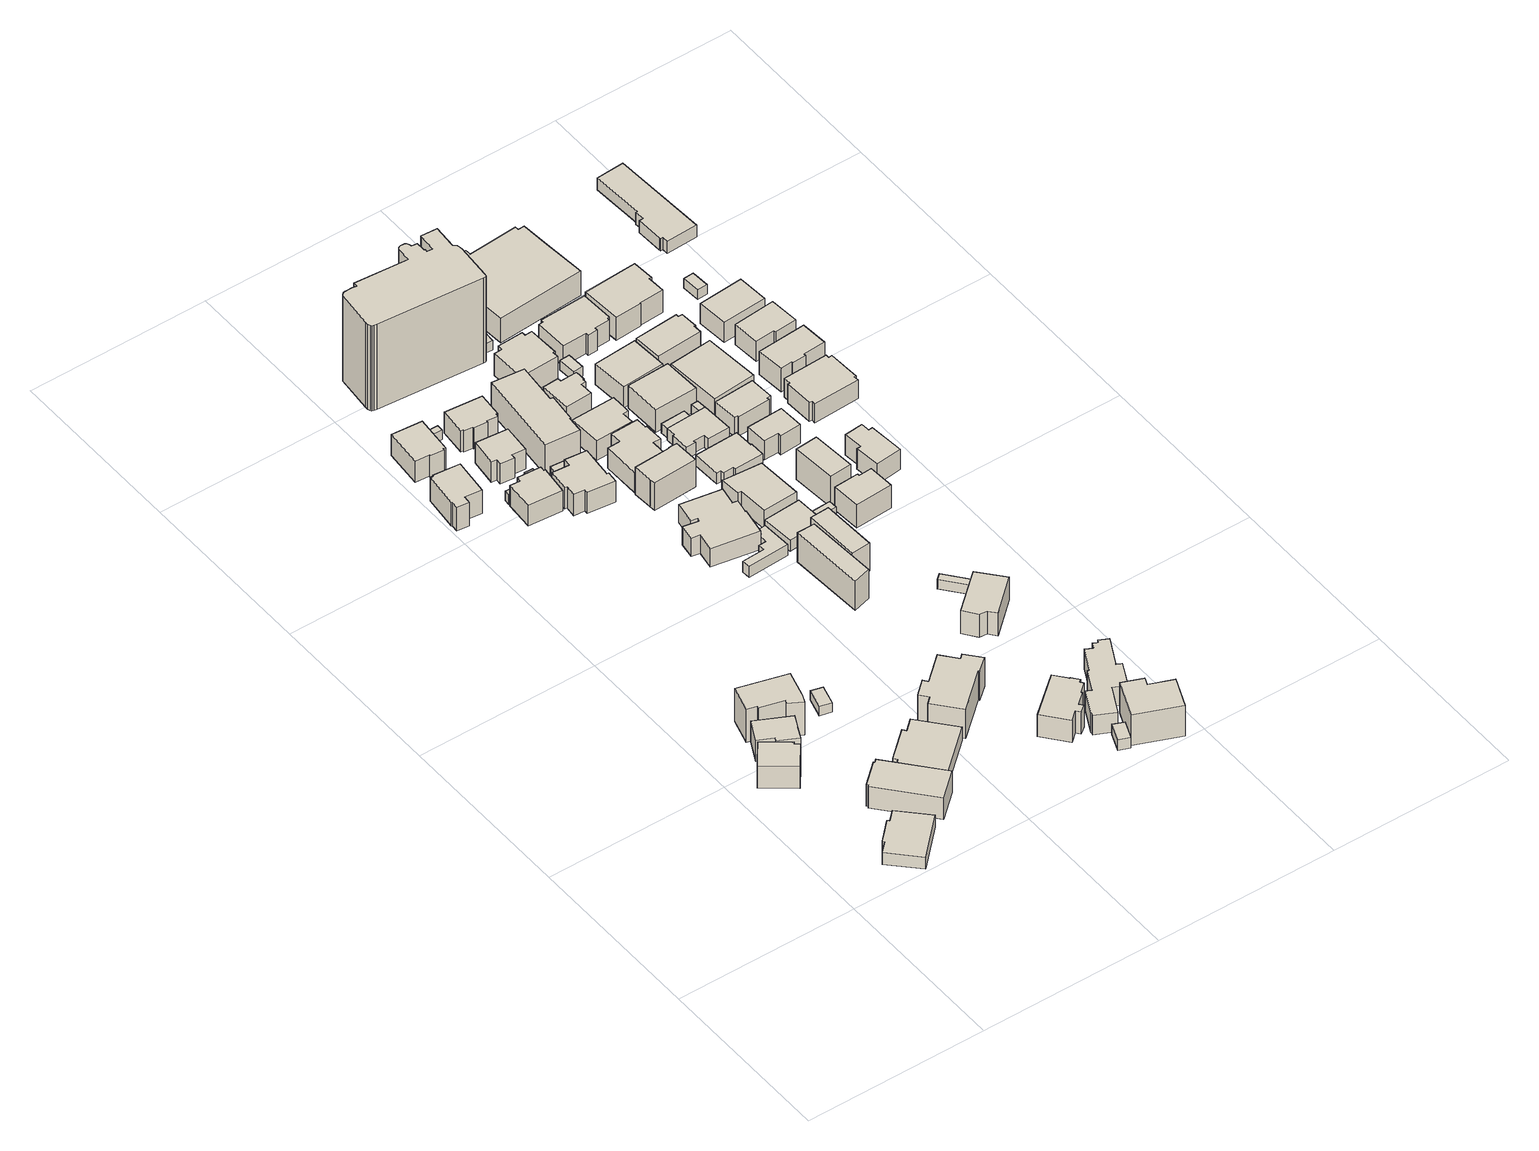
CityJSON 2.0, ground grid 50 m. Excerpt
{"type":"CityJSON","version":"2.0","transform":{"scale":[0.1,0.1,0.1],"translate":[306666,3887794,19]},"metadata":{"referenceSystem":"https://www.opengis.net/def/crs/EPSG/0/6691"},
"CityObjects":{
"building1":{"type":"Building","attributes":{"class":"3001","measuredHeight":2,"BuildingIDAttribute.prefecture":"22","BuildingIDAttribute.city":"22203","BuildingDetailAttribute.surveyYear":2015},"geometry":[{"type":"Solid","lod":"1","boundaries":[[[[0,1,2,3,4,5,6,7,8]],[[7,9,10,8]],[[6,11,9,7]],[[5,12,11,6]],[[4,13,12,5]],[[3,14,13,4]],[[2,15,14,3]],[[1,16,15,2]],[[0,17,16,1]],[[8,10,17,0]],[[9,11,12,13,14,15,16,17,10]]]]}]},
"building2":{"type":"Building","attributes":{"class":"3001","measuredHeight":2,"BuildingIDAttribute.prefecture":"22","BuildingIDAttribute.city":"22203","BuildingDetailAttribute.surveyYear":2015},"geometry":[{"type":"Solid","lod":"1","boundaries":[[[[18,19,20,21,22,23]],[[22,24,25,23]],[[21,26,24,22]],[[20,27,26,21]],[[19,28,27,20]],[[18,29,28,19]],[[23,25,29,18]],[[24,26,27,28,29,25]]]]}]},
"building3":{"type":"Building","attributes":{"class":"3001","measuredHeight":2,"BuildingIDAttribute.prefecture":"22","BuildingIDAttribute.city":"22203","BuildingDetailAttribute.surveyYear":2015},"geometry":[{"type":"Solid","lod":"1","boundaries":[[[[30,31,32,33,34,35,36,37]],[[36,38,39,37]],[[35,40,38,36]],[[34,41,40,35]],[[33,42,41,34]],[[32,43,42,33]],[[31,44,43,32]],[[30,45,44,31]],[[37,39,45,30]],[[38,40,41,42,43,44,45,39]]]]}]},
"building4":{"type":"Building","attributes":{"class":"3002","measuredHeight":2,"BuildingIDAttribute.prefecture":"22","BuildingIDAttribute.city":"22203","BuildingDetailAttribute.surveyYear":2015},"geometry":[{"type":"Solid","lod":"1","boundaries":[[[[46,47,48,49,50,51,52,53]],[[52,54,55,53]],[[51,56,54,52]],[[50,57,56,51]],[[49,58,57,50]],[[48,59,58,49]],[[47,60,59,48]],[[46,61,60,47]],[[53,55,61,46]],[[54,56,57,58,59,60,61,55]]]]}]},
"building5":{"type":"Building","attributes":{"class":"3002","measuredHeight":2,"BuildingIDAttribute.prefecture":"22","BuildingIDAttribute.city":"22203","BuildingDetailAttribute.surveyYear":2015},"geometry":[{"type":"Solid","lod":"1","boundaries":[[[[62,63,64,65,66,67,68,69,70]],[[69,71,72,70]],[[68,73,71,69]],[[67,74,73,68]],[[66,75,74,67]],[[65,76,75,66]],[[64,77,76,65]],[[63,78,77,64]],[[62,79,78,63]],[[70,72,79,62]],[[71,73,74,75,76,77,78,79,72]]]]}]},
"building6":{"type":"Building","attributes":{"class":"3001","measuredHeight":2,"BuildingIDAttribute.prefecture":"22","BuildingIDAttribute.city":"22203","BuildingDetailAttribute.surveyYear":2015},"geometry":[{"type":"Solid","lod":"1","boundaries":[[[[80,81,82,83]],[[82,84,85,83]],[[81,86,84,82]],[[80,87,86,81]],[[83,85,87,80]],[[84,86,87,85]]]]}]},
"building7":{"type":"Building","attributes":{"class":"3001","measuredHeight":2,"BuildingIDAttribute.prefecture":"22","BuildingIDAttribute.city":"22203","BuildingDetailAttribute.surveyYear":2015},"geometry":[{"type":"Solid","lod":"1","boundaries":[[[[88,89,90,91,92,93,94,95]],[[94,96,97,95]],[[93,98,96,94]],[[92,99,98,93]],[[91,100,99,92]],[[90,101,100,91]],[[89,102,101,90]],[[88,103,102,89]],[[95,97,103,88]],[[96,98,99,100,101,102,103,97]]]]}]},
"building8":{"type":"Building","attributes":{"class":"3001","measuredHeight":2,"BuildingIDAttribute.prefecture":"22","BuildingIDAttribute.city":"22203","BuildingDetailAttribute.surveyYear":2015},"geometry":[{"type":"Solid","lod":"1","boundaries":[[[[104,105,106,107,108,109,110,111,112,113]],[[112,114,115,113]],[[111,116,114,112]],[[110,117,116,111]],[[109,118,117,110]],[[108,119,118,109]],[[107,120,119,108]],[[106,121,120,107]],[[105,122,121,106]],[[104,123,122,105]],[[113,115,123,104]],[[114,116,117,118,119,120,121,122,123,115]]]]}]},
"building9":{"type":"Building","attributes":{"class":"3001","measuredHeight":2,"BuildingIDAttribute.prefecture":"22","BuildingIDAttribute.city":"22203","BuildingDetailAttribute.surveyYear":2015},"geometry":[{"type":"Solid","lod":"1","boundaries":[[[[124,125,126,127,128,129,130,131]],[[130,132,133,131]],[[129,134,132,130]],[[128,135,134,129]],[[127,136,135,128]],[[126,137,136,127]],[[125,138,137,126]],[[124,139,138,125]],[[131,133,139,124]],[[132,134,135,136,137,138,139,133]]]]}]},
"building10":{"type":"Building","attributes":{"class":"3001","measuredHeight":2,"BuildingIDAttribute.prefecture":"22","BuildingIDAttribute.city":"22203","BuildingDetailAttribute.surveyYear":2015},"geometry":[{"type":"Solid","lod":"1","boundaries":[[[[140,141,142,143]],[[142,144,145,143]],[[141,146,144,142]],[[140,147,146,141]],[[143,145,147,140]],[[144,146,147,145]]]]}]},
"building11":{"type":"Building","attributes":{"class":"3001","measuredHeight":2,"BuildingIDAttribute.prefecture":"22","BuildingIDAttribute.city":"22203","BuildingDetailAttribute.surveyYear":2015},"geometry":[{"type":"Solid","lod":"1","boundaries":[[[[148,149,150,151,152,153,154,155,156]],[[155,157,158,156]],[[154,159,157,155]],[[153,160,159,154]],[[152,161,160,153]],[[151,162,161,152]],[[150,163,162,151]],[[149,164,163,150]],[[148,165,164,149]],[[156,158,165,148]],[[157,159,160,161,162,163,164,165,158]]]]}]},
"building12":{"type":"Building","attributes":{"class":"3001","measuredHeight":2,"BuildingIDAttribute.prefecture":"22","BuildingIDAttribute.city":"22203","BuildingDetailAttribute.surveyYear":2015},"geometry":[{"type":"Solid","lod":"1","boundaries":[[[[166,167,168,169]],[[168,170,171,169]],[[167,172,170,168]],[[166,173,172,167]],[[169,171,173,166]],[[170,172,173,171]]]]}]},
"building13":{"type":"Building","attributes":{"class":"3001","measuredHeight":2,"BuildingIDAttribute.prefecture":"22","BuildingIDAttribute.city":"22203","BuildingDetailAttribute.surveyYear":2015},"geometry":[{"type":"Solid","lod":"1","boundaries":[[[[174,175,176,177,178,179,180,181,182,183,184,185]],[[184,186,187,185]],[[183,188,186,184]],[[182,189,188,183]],[[181,190,189,182]],[[180,191,190,181]],[[179,192,191,180]],[[178,193,192,179]],[[177,194,193,178]],[[176,195,194,177]],[[175,196,195,176]],[[174,197,196,175]],[[185,187,197,174]],[[186,188,189,190,191,192,193,194,195,196,197,187]]]]}]},
"building14":{"type":"Building","attributes":{"class":"3001","measuredHeight":2,"BuildingIDAttribute.prefecture":"22","BuildingIDAttribute.city":"22203","BuildingDetailAttribute.surveyYear":2015},"geometry":[{"type":"Solid","lod":"1","boundaries":[[[[198,199,200,201]],[[200,202,203,201]],[[199,204,202,200]],[[198,205,204,199]],[[201,203,205,198]],[[202,204,205,203]]]]}]},
"building15":{"type":"Building","attributes":{"class":"3001","measuredHeight":2,"BuildingIDAttribute.prefecture":"22","BuildingIDAttribute.city":"22203","BuildingDetailAttribute.surveyYear":2015},"geometry":[{"type":"Solid","lod":"1","boundaries":[[[[206,207,208,209,210,211,212,213]],[[212,214,215,213]],[[211,216,214,212]],[[210,217,216,211]],[[209,218,217,210]],[[208,219,218,209]],[[207,220,219,208]],[[206,221,220,207]],[[213,215,221,206]],[[214,216,217,218,219,220,221,215]]]]}]},
"building16":{"type":"Building","attributes":{"class":"3001","measuredHeight":2,"BuildingIDAttribute.prefecture":"22","BuildingIDAttribute.city":"22203","BuildingDetailAttribute.surveyYear":2015},"geometry":[{"type":"Solid","lod":"1","boundaries":[[[[222,223,224,225,226,227,228,229,230,231,232,233,234]],[[233,235,236,234]],[[232,237,235,233]],[[231,238,237,232]],[[230,239,238,231]],[[229,240,239,230]],[[228,241,240,229]],[[227,242,241,228]],[[226,243,242,227]],[[225,244,243,226]],[[224,245,244,225]],[[223,246,245,224]],[[222,247,246,223]],[[234,236,247,222]],[[235,237,238,239,240,241,242,243,244,245,246,247,236]]]]}]},
"building17":{"type":"Building","attributes":{"class":"3001","measuredHeight":2,"BuildingIDAttribute.prefecture":"22","BuildingIDAttribute.city":"22203","BuildingDetailAttribute.surveyYear":2015},"geometry":[{"type":"Solid","lod":"1","boundaries":[[[[248,249,250,251,252,253,254,255,256,257,258,259]],[[258,260,261,259]],[[257,262,260,258]],[[256,263,262,257]],[[255,264,263,256]],[[254,265,264,255]],[[253,266,265,254]],[[252,267,266,253]],[[251,268,267,252]],[[250,269,268,251]],[[249,270,269,250]],[[248,271,270,249]],[[259,261,271,248]],[[260,262,263,264,265,266,267,268,269,270,271,261]]]]}]},
"building18":{"type":"Building","attributes":{"class":"3001","measuredHeight":2,"BuildingIDAttribute.prefecture":"22","BuildingIDAttribute.city":"22203","BuildingDetailAttribute.surveyYear":2015},"geometry":[{"type":"Solid","lod":"1","boundaries":[[[[272,273,274,275]],[[274,276,277,275]],[[273,278,276,274]],[[272,279,278,273]],[[275,277,279,272]],[[276,278,279,277]]]]}]},
"building19":{"type":"Building","attributes":{"class":"3001","measuredHeight":2,"BuildingIDAttribute.prefecture":"22","BuildingIDAttribute.city":"22203","BuildingDetailAttribute.surveyYear":2015},"geometry":[{"type":"Solid","lod":"1","boundaries":[[[[280,281,282,283,284,285,286,287,288,289,290,291,292,293]],[[292,294,295,293]],[[291,296,294,292]],[[290,297,296,291]],[[289,298,297,290]],[[288,299,298,289]],[[287,300,299,288]],[[286,301,300,287]],[[285,302,301,286]],[[284,303,302,285]],[[283,304,303,284]],[[282,305,304,283]],[[281,306,305,282]],[[280,307,306,281]],[[293,295,307,280]],[[294,296,297,298,299,300,301,302,303,304,305,306,307,295]]]]}]},
"building20":{"type":"Building","attributes":{"class":"3001","measuredHeight":2,"BuildingIDAttribute.prefecture":"22","BuildingIDAttribute.city":"22203","BuildingDetailAttribute.surveyYear":2015},"geometry":[{"type":"Solid","lod":"1","boundaries":[[[[308,309,310,311,312,313,314,315,316,317,318,319,320,321,322,323]],[[322,324,325,323]],[[321,326,324,322]],[[320,327,326,321]],[[319,328,327,320]],[[318,329,328,319]],[[317,330,329,318]],[[316,331,330,317]],[[315,332,331,316]],[[314,333,332,315]],[[313,334,333,314]],[[312,335,334,313]],[[311,336,335,312]],[[310,337,336,311]],[[309,338,337,310]],[[308,339,338,309]],[[323,325,339,308]],[[324,326,327,328,329,330,331,332,333,334,335,336,337,338,339,325]]]]}]},
"building21":{"type":"Building","attributes":{"class":"3001","measuredHeight":2,"BuildingIDAttribute.prefecture":"22","BuildingIDAttribute.city":"22203","BuildingDetailAttribute.surveyYear":2015},"geometry":[{"type":"Solid","lod":"1","boundaries":[[[[340,341,342,343,344,345,346,347,348,349]],[[348,350,351,349]],[[347,352,350,348]],[[346,353,352,347]],[[345,354,353,346]],[[344,355,354,345]],[[343,356,355,344]],[[342,357,356,343]],[[341,358,357,342]],[[340,359,358,341]],[[349,351,359,340]],[[350,352,353,354,355,356,357,358,359,351]]]]}]},
"building22":{"type":"Building","attributes":{"class":"3001","measuredHeight":2,"BuildingIDAttribute.prefecture":"22","BuildingIDAttribute.city":"22203","BuildingDetailAttribute.surveyYear":2015},"geometry":[{"type":"Solid","lod":"1","boundaries":[[[[360,361,362,363,364,365,366,367]],[[366,368,369,367]],[[365,370,368,366]],[[364,371,370,365]],[[363,372,371,364]],[[362,373,372,363]],[[361,374,373,362]],[[360,375,374,361]],[[367,369,375,360]],[[368,370,371,372,373,374,375,369]]]]}]},
"building23":{"type":"Building","attributes":{"class":"3001","measuredHeight":2,"BuildingIDAttribute.prefecture":"22","BuildingIDAttribute.city":"22203","BuildingDetailAttribute.surveyYear":2015},"geometry":[{"type":"Solid","lod":"1","boundaries":[[[[376,377,378,379]],[[378,380,381,379]],[[377,382,380,378]],[[376,383,382,377]],[[379,381,383,376]],[[380,382,383,381]]]]}]},
"building24":{"type":"Building","attributes":{"class":"3002","measuredHeight":2,"BuildingIDAttribute.prefecture":"22","BuildingIDAttribute.city":"22203","BuildingDetailAttribute.surveyYear":2015},"geometry":[{"type":"Solid","lod":"1","boundaries":[[[[384,385,386,387,388,389,390,391,392,393,394,395,396,397,398,399,400,401,402,403,404,405,406,407,408,409,410,411,412,413,414,415,416,417,418,419,420,421,422,423,424,425,426]],[[425,427,428,426]],[[424,429,427,425]],[[423,430,429,424]],[[422,431,430,423]],[[421,432,431,422]],[[420,433,432,421]],[[419,434,433,420]],[[418,435,434,419]],[[417,436,435,418]],[[416,437,436,417]],[[415,438,437,416]],[[414,439,438,415]],[[413,440,439,414]],[[412,441,440,413]],[[411,442,441,412]],[[410,443,442,411]],[[409,444,443,410]],[[408,445,444,409]],[[407,446,445,408]],[[406,447,446,407]],[[405,448,447,406]],[[404,449,448,405]],[[403,450,449,404]],[[402,451,450,403]],[[401,452,451,402]],[[400,453,452,401]],[[399,454,453,400]],[[398,455,454,399]],[[397,456,455,398]],[[396,457,456,397]],[[395,458,457,396]],[[394,459,458,395]],[[393,460,459,394]],[[392,461,460,393]],[[391,462,461,392]],[[390,463,462,391]],[[389,464,463,390]],[[388,465,464,389]],[[387,466,465,388]],[[386,467,466,387]],[[385,468,467,386]],[[384,469,468,385]],[[426,428,469,384]],[[427,429,430,431,432,433,434,435,436,437,438,439,440,441,442,443,444,445,446,447,448,449,450,451,452,453,454,455,456,457,458,459,460,461,462,463,464,465,466,467,468,469,428]]]]}]},
"building25":{"type":"Building","attributes":{"class":"3002","measuredHeight":2,"BuildingIDAttribute.prefecture":"22","BuildingIDAttribute.city":"22203","BuildingDetailAttribute.surveyYear":2015},"geometry":[{"type":"Solid","lod":"1","boundaries":[[[[470,471,472,473,474]],[[473,475,476,474]],[[472,477,475,473]],[[471,478,477,472]],[[470,479,478,471]],[[474,476,479,470]],[[475,477,478,479,476]]]]}]},
"building26":{"type":"Building","attributes":{"class":"3002","measuredHeight":2,"BuildingIDAttribute.prefecture":"22","BuildingIDAttribute.city":"22203","BuildingDetailAttribute.surveyYear":2015},"geometry":[{"type":"Solid","lod":"1","boundaries":[[[[480,481,482,483,484,485,486,487,488]],[[487,489,490,488]],[[486,491,489,487]],[[485,492,491,486]],[[484,493,492,485]],[[483,494,493,484]],[[482,495,494,483]],[[481,496,495,482]],[[480,497,496,481]],[[488,490,497,480]],[[489,491,492,493,494,495,496,497,490]]]]}]},
"building27":{"type":"Building","attributes":{"class":"3001","measuredHeight":2,"BuildingIDAttribute.prefecture":"22","BuildingIDAttribute.city":"22203","BuildingDetailAttribute.surveyYear":2015},"geometry":[{"type":"Solid","lod":"1","boundaries":[[[[498,499,500,501,502,503,504,505,506,507]],[[506,508,509,507]],[[505,510,508,506]],[[504,511,510,505]],[[503,512,511,504]],[[502,513,512,503]],[[501,514,513,502]],[[500,515,514,501]],[[499,516,515,500]],[[498,517,516,499]],[[507,509,517,498]],[[508,510,511,512,513,514,515,516,517,509]]]]}]},
"building28":{"type":"Building","attributes":{"class":"3001","measuredHeight":2,"BuildingIDAttribute.prefecture":"22","BuildingIDAttribute.city":"22203","BuildingDetailAttribute.surveyYear":2015},"geometry":[{"type":"Solid","lod":"1","boundaries":[[[[518,519,520,521,522,523]],[[522,524,525,523]],[[521,526,524,522]],[[520,527,526,521]],[[519,528,527,520]],[[518,529,528,519]],[[523,525,529,518]],[[524,526,527,528,529,525]]]]}]},
"building29":{"type":"Building","attributes":{"class":"3002","measuredHeight":2,"BuildingIDAttribute.prefecture":"22","BuildingIDAttribute.city":"22203","BuildingDetailAttribute.surveyYear":2015},"geometry":[{"type":"Solid","lod":"1","boundaries":[[[[530,531,532,533,534,535]],[[534,536,537,535]],[[533,538,536,534]],[[532,539,538,533]],[[531,540,539,532]],[[530,541,540,531]],[[535,537,541,530]],[[536,538,539,540,541,537]]]]}]},
"building30":{"type":"Building","attributes":{"class":"3002","measuredHeight":2,"BuildingIDAttribute.prefecture":"22","BuildingIDAttribute.city":"22203","BuildingDetailAttribute.surveyYear":2015},"geometry":[{"type":"Solid","lod":"1","boundaries":[[[[542,543,544,545]],[[544,546,547,545]],[[543,548,546,544]],[[542,549,548,543]],[[545,547,549,542]],[[546,548,549,547]]]]}]},
"building31":{"type":"Building","attributes":{"class":"3001","measuredHeight":2,"BuildingIDAttribute.prefecture":"22","BuildingIDAttribute.city":"22203","BuildingDetailAttribute.surveyYear":2015},"geometry":[{"type":"Solid","lod":"1","boundaries":[[[[550,551,552,553,554,555,556,557,558,559,560]],[[559,561,562,560]],[[558,563,561,559]],[[557,564,563,558]],[[556,565,564,557]],[[555,566,565,556]],[[554,567,566,555]],[[553,568,567,554]],[[552,569,568,553]],[[551,570,569,552]],[[550,571,570,551]],[[560,562,571,550]],[[561,563,564,565,566,567,568,569,570,571,562]]]]}]},
"building32":{"type":"Building","attributes":{"class":"3001","measuredHeight":2,"BuildingIDAttribute.prefecture":"22","BuildingIDAttribute.city":"22203","BuildingDetailAttribute.surveyYear":2015},"geometry":[{"type":"Solid","lod":"1","boundaries":[[[[572,573,574,575,576,577,578,579,580,581,582,583,584,585,586,587,588,589]],[[588,590,591,589]],[[587,592,590,588]],[[586,593,592,587]],[[585,594,593,586]],[[584,595,594,585]],[[583,596,595,584]],[[582,597,596,583]],[[581,598,597,582]],[[580,599,598,581]],[[579,600,599,580]],[[578,601,600,579]],[[577,602,601,578]],[[576,603,602,577]],[[575,604,603,576]],[[574,605,604,575]],[[573,606,605,574]],[[572,607,606,573]],[[589,591,607,572]],[[590,592,593,594,595,596,597,598,599,600,601,602,603,604,605,606,607,591]]]]}]},
"building33":{"type":"Building","attributes":{"class":"3001","measuredHeight":2,"BuildingIDAttribute.prefecture":"22","BuildingIDAttribute.city":"22203","BuildingDetailAttribute.surveyYear":2015},"geometry":[{"type":"Solid","lod":"1","boundaries":[[[[608,609,610,611]],[[610,612,613,611]],[[609,614,612,610]],[[608,615,614,609]],[[611,613,615,608]],[[612,614,615,613]]]]}]},
"building34":{"type":"Building","attributes":{"class":"3001","measuredHeight":2,"BuildingIDAttribute.prefecture":"22","BuildingIDAttribute.city":"22203","BuildingDetailAttribute.surveyYear":2015},"geometry":[{"type":"Solid","lod":"1","boundaries":[[[[616,617,618,619,620,621,622]],[[621,623,624,622]],[[620,625,623,621]],[[619,626,625,620]],[[618,627,626,619]],[[617,628,627,618]],[[616,629,628,617]],[[622,624,629,616]],[[623,625,626,627,628,629,624]]]]}]},
"building35":{"type":"Building","attributes":{"class":"3001","measuredHeight":2,"BuildingIDAttribute.prefecture":"22","BuildingIDAttribute.city":"22203","BuildingDetailAttribute.surveyYear":2015},"geometry":[{"type":"Solid","lod":"1","boundaries":[[[[630,631,632,633,634,635]],[[634,636,637,635]],[[633,638,636,634]],[[632,639,638,633]],[[631,640,639,632]],[[630,641,640,631]],[[635,637,641,630]],[[636,638,639,640,641,637]]]]}]},
"building36":{"type":"Building","attributes":{"class":"3001","measuredHeight":2,"BuildingIDAttribute.prefecture":"22","BuildingIDAttribute.city":"22203","BuildingDetailAttribute.surveyYear":2015},"geometry":[{"type":"Solid","lod":"1","boundaries":[[[[642,643,644,645,646,647,648,649,650,651,652,653,654]],[[653,655,656,654]],[[652,657,655,653]],[[651,658,657,652]],[[650,659,658,651]],[[649,660,659,650]],[[648,661,660,649]],[[647,662,661,648]],[[646,663,662,647]],[[645,664,663,646]],[[644,665,664,645]],[[643,666,665,644]],[[642,667,666,643]],[[654,656,667,642]],[[655,657,658,659,660,661,662,663,664,665,666,667,656]]]]}]},
"building37":{"type":"Building","attributes":{"class":"3003","measuredHeight":2,"BuildingIDAttribute.prefecture":"22","BuildingIDAttribute.city":"22203","BuildingDetailAttribute.surveyYear":2015},"geometry":[{"type":"Solid","lod":"1","boundaries":[[[[668,669,670,671]],[[670,672,673,671]],[[669,674,672,670]],[[668,675,674,669]],[[671,673,675,668]],[[672,674,675,673]]]]}]},
"building38":{"type":"Building","attributes":{"class":"3001","measuredHeight":2,"BuildingIDAttribute.prefecture":"22","BuildingIDAttribute.city":"22203","BuildingDetailAttribute.surveyYear":2015},"geometry":[{"type":"Solid","lod":"1","boundaries":[[[[676,677,678,679]],[[678,680,681,679]],[[677,682,680,678]],[[676,683,682,677]],[[679,681,683,676]],[[680,682,683,681]]]]}]},
"building39":{"type":"Building","attributes":{"class":"3003","measuredHeight":2,"BuildingIDAttribute.prefecture":"22","BuildingIDAttribute.city":"22203","BuildingDetailAttribute.surveyYear":2015},"geometry":[{"type":"Solid","lod":"1","boundaries":[[[[684,685,686,687]],[[686,688,689,687]],[[685,690,688,686]],[[684,691,690,685]],[[687,689,691,684]],[[688,690,691,689]]]]}]},
"building40":{"type":"Building","attributes":{"class":"3001","measuredHeight":2,"BuildingIDAttribute.prefecture":"22","BuildingIDAttribute.city":"22203","BuildingDetailAttribute.surveyYear":2015},"geometry":[{"type":"Solid","lod":"1","boundaries":[[[[692,693,694,695,696,697,698,699,700,701]],[[700,702,703,701]],[[699,704,702,700]],[[698,705,704,699]],[[697,706,705,698]],[[696,707,706,697]],[[695,708,707,696]],[[694,709,708,695]],[[693,710,709,694]],[[692,711,710,693]],[[701,703,711,692]],[[702,704,705,706,707,708,709,710,711,703]]]]}]},
"building41":{"type":"Building","attributes":{"class":"3003","measuredHeight":2,"BuildingIDAttribute.prefecture":"22","BuildingIDAttribute.city":"22203","BuildingDetailAttribute.surveyYear":2015},"geometry":[{"type":"Solid","lod":"1","boundaries":[[[[712,713,714,715]],[[714,716,717,715]],[[713,718,716,714]],[[712,719,718,713]],[[715,717,719,712]],[[716,718,719,717]]]]}]},
"building42":{"type":"Building","attributes":{"class":"3001","measuredHeight":2,"BuildingIDAttribute.prefecture":"22","BuildingIDAttribute.city":"22203","BuildingDetailAttribute.surveyYear":2015},"geometry":[{"type":"Solid","lod":"1","boundaries":[[[[720,721,722,723,724,725,726,727,728,729]],[[728,730,731,729]],[[727,732,730,728]],[[726,733,732,727]],[[725,734,733,726]],[[724,735,734,725]],[[723,736,735,724]],[[722,737,736,723]],[[721,738,737,722]],[[720,739,738,721]],[[729,731,739,720]],[[730,732,733,734,735,736,737,738,739,731]]]]}]},
"building43":{"type":"Building","attributes":{"class":"3003","measuredHeight":2,"BuildingIDAttribute.prefecture":"22","BuildingIDAttribute.city":"22203","BuildingDetailAttribute.surveyYear":2015},"geometry":[{"type":"Solid","lod":"1","boundaries":[[[[740,741,742,743]],[[742,744,745,743]],[[741,746,744,742]],[[740,747,746,741]],[[743,745,747,740]],[[744,746,747,745]]]]}]},
"building44":{"type":"Building","attributes":{"class":"3003","measuredHeight":2,"BuildingIDAttribute.prefecture":"22","BuildingIDAttribute.city":"22203","BuildingDetailAttribute.surveyYear":2015},"geometry":[{"type":"Solid","lod":"1","boundaries":[[[[748,749,750,751]],[[750,752,753,751]],[[749,754,752,750]],[[748,755,754,749]],[[751,753,755,748]],[[752,754,755,753]]]]}]},
"building45":{"type":"Building","attributes":{"class":"3001","measuredHeight":2,"BuildingIDAttribute.prefecture":"22","BuildingIDAttribute.city":"22203","BuildingDetailAttribute.surveyYear":2015},"geometry":[{"type":"Solid","lod":"1","boundaries":[[[[756,757,758,759]],[[758,760,761,759]],[[757,762,760,758]],[[756,763,762,757]],[[759,761,763,756]],[[760,762,763,761]]]]}]},
"building46":{"type":"Building","attributes":{"class":"3001","measuredHeight":2,"BuildingIDAttribute.prefecture":"22","BuildingIDAttribute.city":"22203","BuildingDetailAttribute.surveyYear":2015},"geometry":[{"type":"Solid","lod":"1","boundaries":[[[[764,765,766,767,768,769]],[[768,770,771,769]],[[767,772,770,768]],[[766,773,772,767]],[[765,774,773,766]],[[764,775,774,765]],[[769,771,775,764]],[[770,772,773,774,775,771]]]]}]},
"building47":{"type":"Building","attributes":{"class":"3002","measuredHeight":2,"BuildingIDAttribute.prefecture":"22","BuildingIDAttribute.city":"22203","BuildingDetailAttribute.surveyYear":2015},"geometry":[{"type":"Solid","lod":"1","boundaries":[[[[776,777,778,779]],[[778,780,781,779]],[[777,782,780,778]],[[776,783,782,777]],[[779,781,783,776]],[[780,782,783,781]]]]}]},
"building48":{"type":"Building","attributes":{"class":"3001","measuredHeight":2,"BuildingIDAttribute.prefecture":"22","BuildingIDAttribute.city":"22203","BuildingDetailAttribute.surveyYear":2015},"geometry":[{"type":"Solid","lod":"1","boundaries":[[[[784,785,786,787]],[[786,788,789,787]],[[785,790,788,786]],[[784,791,790,785]],[[787,789,791,784]],[[788,790,791,789]]]]}]},
"building49":{"type":"Building","attributes":{"class":"3001","measuredHeight":2,"BuildingIDAttribute.prefecture":"22","BuildingIDAttribute.city":"22203","BuildingDetailAttribute.surveyYear":2015},"geometry":[{"type":"Solid","lod":"1","boundaries":[[[[792,793,794,795]],[[794,796,797,795]],[[793,798,796,794]],[[792,799,798,793]],[[795,797,799,792]],[[796,798,799,797]]]]}]},
"building50":{"type":"Building","attributes":{"class":"3001","measuredHeight":2,"BuildingIDAttribute.prefecture":"22","BuildingIDAttribute.city":"22203","BuildingDetailAttribute.surveyYear":2015},"geometry":[{"type":"Solid","lod":"1","boundaries":[[[[800,801,802,803,804,805,806,807,808,809,810,811]],[[810,812,813,811]],[[809,814,812,810]],[[808,815,814,809]],[[807,816,815,808]],[[806,817,816,807]],[[805,818,817,806]],[[804,819,818,805]],[[803,820,819,804]],[[802,821,820,803]],[[801,822,821,802]],[[800,823,822,801]],[[811,813,823,800]],[[812,814,815,816,817,818,819,820,821,822,823,813]]]]}]},
"building51":{"type":"Building","attributes":{"class":"3001","measuredHeight":2,"BuildingIDAttribute.prefecture":"22","BuildingIDAttribute.city":"22203","BuildingDetailAttribute.surveyYear":2015},"geometry":[{"type":"Solid","lod":"1","boundaries":[[[[824,825,826,827,828,829]],[[828,830,831,829]],[[827,832,830,828]],[[826,833,832,827]],[[825,834,833,826]],[[824,835,834,825]],[[829,831,835,824]],[[830,832,833,834,835,831]]]]}]},
"building52":{"type":"Building","attributes":{"class":"3001","measuredHeight":2,"BuildingIDAttribute.prefecture":"22","BuildingIDAttribute.city":"22203","BuildingDetailAttribute.surveyYear":2015},"geometry":[{"type":"Solid","lod":"1","boundaries":[[[[836,837,838,839,840,841,842,843]],[[842,844,845,843]],[[841,846,844,842]],[[840,847,846,841]],[[839,848,847,840]],[[838,849,848,839]],[[837,850,849,838]],[[836,851,850,837]],[[843,845,851,836]],[[844,846,847,848,849,850,851,845]]]]}]},
"building53":{"type":"Building","attributes":{"class":"3001","measuredHeight":2,"BuildingIDAttribute.prefecture":"22","BuildingIDAttribute.city":"22203","BuildingDetailAttribute.surveyYear":2015},"geometry":[{"type":"Solid","lod":"1","boundaries":[[[[852,853,854,855,856,857,858,859,860,861,862,863,864,865,866]],[[865,867,868,866]],[[864,869,867,865]],[[863,870,869,864]],[[862,871,870,863]],[[861,872,871,862]],[[860,873,872,861]],[[859,874,873,860]],[[858,875,874,859]],[[857,876,875,858]],[[856,877,876,857]],[[855,878,877,856]],[[854,879,878,855]],[[853,880,879,854]],[[852,881,880,853]],[[866,868,881,852]],[[867,869,870,871,872,873,874,875,876,877,878,879,880,881,868]]]]}]},
"building54":{"type":"Building","attributes":{"class":"3001","measuredHeight":2,"BuildingIDAttribute.prefecture":"22","BuildingIDAttribute.city":"22203","BuildingDetailAttribute.surveyYear":2015},"geometry":[{"type":"Solid","lod":"1","boundaries":[[[[882,883,884,885]],[[884,886,887,885]],[[883,888,886,884]],[[882,889,888,883]],[[885,887,889,882]],[[886,888,889,887]]]]}]},
"building55":{"type":"Building","attributes":{"class":"3001","measuredHeight":2,"BuildingIDAttribute.prefecture":"22","BuildingIDAttribute.city":"22203","BuildingDetailAttribute.surveyYear":2015},"geometry":[{"type":"Solid","lod":"1","boundaries":[[[[890,891,892,893,894,895,896,897]],[[896,898,899,897]],[[895,900,898,896]],[[894,901,900,895]],[[893,902,901,894]],[[892,903,902,893]],[[891,904,903,892]],[[890,905,904,891]],[[897,899,905,890]],[[898,900,901,902,903,904,905,899]]]]}]},
"building56":{"type":"Building","attributes":{"class":"3001","measuredHeight":2,"BuildingIDAttribute.prefecture":"22","BuildingIDAttribute.city":"22203","BuildingDetailAttribute.surveyYear":2015},"geometry":[{"type":"Solid","lod":"1","boundaries":[[[[906,907,908,909,910,911,912,913]],[[912,914,915,913]],[[911,916,914,912]],[[910,917,916,911]],[[909,918,917,910]],[[908,919,918,909]],[[907,920,919,908]],[[906,921,920,907]],[[913,915,921,906]],[[914,916,917,918,919,920,921,915]]]]}]},
"building57":{"type":"Building","attributes":{"class":"3001","measuredHeight":2,"BuildingIDAttribute.prefecture":"22","BuildingIDAttribute.city":"22203","BuildingDetailAttribute.surveyYear":2015},"geometry":[{"type":"Solid","lod":"1","boundaries":[[[[922,923,924,925,926,927,928,929]],[[928,930,931,929]],[[927,932,930,928]],[[926,933,932,927]],[[925,934,933,926]],[[924,935,934,925]],[[923,936,935,924]],[[922,937,936,923]],[[929,931,937,922]],[[930,932,933,934,935,936,937,931]]]]}]},
"building58":{"type":"Building","attributes":{"class":"3001","measuredHeight":2,"BuildingIDAttribute.prefecture":"22","BuildingIDAttribute.city":"22203","BuildingDetailAttribute.surveyYear":2015},"geometry":[{"type":"Solid","lod":"1","boundaries":[[[[938,939,940,941,942,943,944,945,946,947,948,949]],[[948,950,951,949]],[[947,952,950,948]],[[946,953,952,947]],[[945,954,953,946]],[[944,955,954,945]],[[943,956,955,944]],[[942,957,956,943]],[[941,958,957,942]],[[940,959,958,941]],[[939,960,959,940]],[[938,961,960,939]],[[949,951,961,938]],[[950,952,953,954,955,956,957,958,959,960,961,951]]]]}]},
"building59":{"type":"Building","attributes":{"class":"3001","measuredHeight":2,"BuildingIDAttribute.prefecture":"22","BuildingIDAttribute.city":"22203","BuildingDetailAttribute.surveyYear":2015},"geometry":[{"type":"Solid","lod":"1","boundaries":[[[[962,963,964,965,966,967,968,969]],[[968,970,971,969]],[[967,972,970,968]],[[966,973,972,967]],[[965,974,973,966]],[[964,975,974,965]],[[963,976,975,964]],[[962,977,976,963]],[[969,971,977,962]],[[970,972,973,974,975,976,977,971]]]]}]},
"building60":{"type":"Building","attributes":{"class":"3001","measuredHeight":2,"BuildingIDAttribute.prefecture":"22","BuildingIDAttribute.city":"22203","BuildingDetailAttribute.surveyYear":2015},"geometry":[{"type":"Solid","lod":"1","boundaries":[[[[978,979,980,981,982,983]],[[982,984,985,983]],[[981,986,984,982]],[[980,987,986,981]],[[979,988,987,980]],[[978,989,988,979]],[[983,985,989,978]],[[984,986,987,988,989,985]]]]}]},
"building61":{"type":"Building","attributes":{"class":"3001","measuredHeight":2,"BuildingIDAttribute.prefecture":"22","BuildingIDAttribute.city":"22203","BuildingDetailAttribute.surveyYear":2015},"geometry":[{"type":"Solid","lod":"1","boundaries":[[[[990,991,992,993]],[[992,994,995,993]],[[991,996,994,992]],[[990,997,996,991]],[[993,995,997,990]],[[994,996,997,995]]]]}]},
"building62":{"type":"Building","attributes":{"class":"3003","measuredHeight":2,"BuildingIDAttribute.prefecture":"22","BuildingIDAttribute.city":"22203","BuildingDetailAttribute.surveyYear":2015},"geometry":[{"type":"Solid","lod":"1","boundaries":[[[[998,999,1000,1001]],[[1000,1002,1003,1001]],[[999,1004,1002,1000]],[[998,1005,1004,999]],[[1001,1003,1005,998]],[[1002,1004,1005,1003]]]]}]},
"building63":{"type":"Building","attributes":{"class":"3001","measuredHeight":2,"BuildingIDAttribute.prefecture":"22","BuildingIDAttribute.city":"22203","BuildingDetailAttribute.surveyYear":2015},"geometry":[{"type":"Solid","lod":"1","boundaries":[[[[1006,1007,1008,1009,1010,1011,1012,1013,1014,1015,1016]],[[1015,1017,1018,1016]],[[1014,1019,1017,1015]],[[1013,1020,1019,1014]],[[1012,1021,1020,1013]],[[1011,1022,1021,1012]],[[1010,1023,1022,1011]],[[1009,1024,1023,1010]],[[1008,1025,1024,1009]],[[1007,1026,1025,1008]],[[1006,1027,1026,1007]],[[1016,1018,1027,1006]],[[1017,1019,1020,1021,1022,1023,1024,1025,1026,1027,1018]]]]}]}
},
"vertices":[
[210,6,11],[139,78,11],[165,103,11],[161,108,11],[184,130,11],[211,157,11],[216,152,11],[241,176,11],[311,105,11],[241,176,49],[311,105,49],[216,152,49],[211,157,49],[184,130,49],[161,108,49],[165,103,49],[139,78,49],[210,6,49],
[56,448,15],[105,512,15],[172,461,15],[168,456,15],[180,447,15],[135,388,15],[180,447,85],[135,388,85],[168,456,85],[172,461,85],[105,512,85],[56,448,85],
[225,532,16],[208,496,16],[207,496,16],[192,464,16],[140,490,16],[145,499,16],[105,519,16],[134,578,16],[105,519,84],[134,578,84],[145,499,84],[140,490,84],[192,464,84],[207,496,84],[208,496,84],[225,532,84],
[222,244,14],[226,248,14],[223,252,14],[280,302,14],[282,299,14],[290,306,14],[408,171,14],[339,110,14],[408,171,83],[339,110,83],[290,306,83],[282,299,83],[280,302,83],[223,252,83],[226,248,83],[222,244,83],
[279,622,13],[259,548,13],[250,526,13],[212,547,13],[218,556,13],[152,574,13],[153,579,13],[127,586,13],[147,658,13],[127,586,118],[147,658,118],[153,579,118],[152,574,118],[218,556,118],[212,547,118],[250,526,118],[259,548,118],[279,622,118],
[327,609,15],[358,601,15],[344,547,15],[313,555,15],[344,547,45],[313,555,45],[358,601,45],[327,609,45],
[402,184,16],[322,275,16],[344,294,16],[336,304,16],[410,368,16],[418,359,16],[447,385,16],[527,293,16],[447,385,60],[527,293,60],[418,359,60],[410,368,60],[336,304,60],[344,294,60],[322,275,60],[402,184,60],
[15,1653,19],[23,1652,19],[24,1656,19],[97,1649,19],[86,1549,19],[40,1554,19],[38,1534,19],[5,1537,19],[7,1557,19],[5,1558,19],[7,1557,94],[5,1558,94],[5,1537,94],[38,1534,94],[40,1554,94],[86,1549,94],[97,1649,94],[24,1656,94],[23,1652,94],[15,1653,94],
[31,1825,22],[114,1818,22],[105,1715,22],[99,1716,22],[98,1712,22],[60,1715,22],[61,1718,22],[22,1721,22],[61,1718,89],[22,1721,89],[60,1715,89],[98,1712,89],[99,1716,89],[105,1715,89],[114,1818,89],[31,1825,89],
[152,1536,21],[153,1551,21],[178,1549,21],[177,1534,21],[178,1549,51],[177,1534,51],[153,1551,51],[152,1536,51],
[146,1452,20],[152,1531,20],[180,1529,20],[181,1542,20],[245,1538,20],[244,1525,20],[248,1525,20],[248,1523,20],[239,1445,20],[248,1523,85],[239,1445,85],[248,1525,85],[244,1525,85],[245,1538,85],[181,1542,85],[180,1529,85],[152,1531,85],[146,1452,85],
[120,1797,24],[120,1815,24],[155,1814,24],[155,1796,24],[155,1814,54],[155,1796,54],[120,1815,54],[120,1797,54],
[593,479,15],[629,437,15],[640,447,15],[675,407,15],[639,377,15],[637,380,15],[538,295,15],[480,362,15],[497,377,15],[478,399,15],[515,432,15],[525,420,15],[515,432,108],[525,420,108],[478,399,108],[497,377,108],[480,362,108],[538,295,108],[637,380,108],[639,377,108],[675,407,108],[640,447,108],[629,437,108],[593,479,108],
[222,1552,24],[223,1571,24],[246,1570,24],[244,1550,24],[246,1570,54],[244,1550,54],[223,1571,54],[222,1552,54],
[259,1683,22],[252,1606,22],[215,1609,22],[214,1597,22],[175,1600,22],[177,1616,22],[163,1617,22],[171,1691,22],[163,1617,86],[171,1691,86],[177,1616,86],[175,1600,86],[214,1597,86],[215,1609,86],[252,1606,86],[259,1683,86],
[251,1503,23],[297,1499,23],[299,1520,23],[359,1514,23],[354,1468,23],[350,1425,23],[355,1425,23],[352,1394,23],[277,1402,23],[278,1412,23],[248,1415,23],[251,1444,23],[245,1445,23],[251,1444,91],[245,1445,91],[248,1415,91],[278,1412,91],[277,1402,91],[352,1394,91],[355,1425,91],[350,1425,91],[354,1468,91],[359,1514,91],[299,1520,91],[297,1499,91],[251,1503,91],
[273,1801,24],[267,1733,24],[263,1734,24],[262,1726,24],[232,1729,24],[232,1725,24],[194,1728,24],[194,1731,24],[170,1733,24],[171,1737,24],[165,1738,24],[171,1810,24],[165,1738,91],[171,1810,91],[171,1737,91],[170,1733,91],[194,1731,91],[194,1728,91],[232,1725,91],[232,1729,91],[262,1726,91],[263,1734,91],[267,1733,91],[273,1801,91],
[279,1531,27],[281,1549,27],[345,1544,27],[343,1526,27],[345,1544,57],[343,1526,57],[281,1549,57],[279,1531,57],
[541,1236,21],[532,1187,21],[546,1184,21],[539,1146,21],[541,1146,21],[528,1072,21],[400,1094,21],[409,1144,21],[386,1148,21],[393,1191,21],[435,1183,21],[437,1191,21],[419,1194,21],[429,1255,21],[419,1194,79],[429,1255,79],[437,1191,79],[435,1183,79],[393,1191,79],[386,1148,79],[409,1144,79],[400,1094,79],[528,1072,79],[541,1146,79],[539,1146,79],[546,1184,79],[532,1187,79],[541,1236,79],
[782,294,9],[810,260,9],[811,261,9],[827,242,9],[820,236,9],[825,230,9],[827,227,9],[803,207,9],[805,204,9],[775,179,9],[778,175,9],[783,169,9],[764,154,9],[755,165,9],[730,144,9],[678,207,9],[730,144,79],[678,207,79],[755,165,79],[764,154,79],[783,169,79],[778,175,79],[775,179,79],[805,204,79],[803,207,79],[827,227,79],[825,230,79],[820,236,79],[827,242,79],[811,261,79],[810,260,79],[782,294,79],
[566,1019,21],[452,1013,21],[450,1036,21],[512,1039,21],[511,1056,21],[532,1057,21],[531,1083,21],[538,1083,21],[537,1099,21],[562,1101,21],[537,1099,56],[562,1101,56],[538,1083,56],[531,1083,56],[532,1057,56],[511,1056,56],[512,1039,56],[450,1036,56],[452,1013,56],[566,1019,56],
[297,1799,26],[385,1790,26],[374,1676,26],[382,1675,26],[374,1596,26],[371,1597,26],[367,1551,26],[274,1560,26],[367,1551,122],[274,1560,122],[371,1597,122],[374,1596,122],[382,1675,122],[374,1676,122],[385,1790,122],[297,1799,122],
[828,49,9],[799,61,9],[819,111,9],[848,99,9],[819,111,42],[848,99,42],[799,61,42],[828,49,42],
[95,1967,21],[88,1969,21],[83,1971,21],[81,1974,21],[79,1980,21],[79,1990,21],[88,2090,21],[92,2094,21],[96,2098,21],[103,2099,21],[110,2099,21],[122,2099,21],[133,2097,21],[134,2109,21],[281,2098,21],[283,2134,21],[287,2142,21],[291,2144,21],[295,2145,21],[306,2144,21],[309,2142,21],[311,2139,21],[312,2136,21],[313,2133,21],[313,2130,21],[329,2127,21],[329,2101,21],[332,2100,21],[331,2094,21],[347,2092,21],[351,2143,21],[395,2140,21],[390,2074,21],[394,2072,21],[397,2070,21],[399,2067,21],[400,2063,21],[401,2054,21],[393,1952,21],[393,1949,21],[392,1947,21],[389,1945,21],[384,1945,21],[389,1945,292],[384,1945,292],[392,1947,292],[393,1949,292],[393,1952,292],[401,2054,292],[400,2063,292],[399,2067,292],[397,2070,292],[394,2072,292],[390,2074,292],[395,2140,292],[351,2143,292],[347,2092,292],[331,2094,292],[332,2100,292],[329,2101,292],[329,2127,292],[313,2130,292],[313,2133,292],[312,2136,292],[311,2139,292],[309,2142,292],[306,2144,292],[295,2145,292],[291,2144,292],[287,2142,292],[283,2134,292],[281,2098,292],[134,2109,292],[133,2097,292],[122,2099,292],[110,2099,292],[103,2099,292],[96,2098,292],[92,2094,292],[88,2090,292],[79,1990,292],[79,1980,292],[81,1974,292],[83,1971,292],[88,1969,292],[95,1967,292],
[630,793,22],[582,780,22],[571,986,22],[571,988,22],[619,989,22],[571,988,115],[619,989,115],[571,986,115],[582,780,115],[630,793,115],
[528,1396,21],[531,1327,21],[409,1320,21],[408,1335,21],[408,1337,21],[405,1389,21],[505,1394,21],[505,1395,21],[515,1396,21],[505,1395,108],[515,1396,108],[505,1394,108],[405,1389,108],[408,1337,108],[408,1335,108],[409,1320,108],[531,1327,108],[528,1396,108],
[404,1495,23],[439,1496,23],[439,1528,23],[515,1530,23],[516,1500,23],[519,1500,23],[521,1447,23],[499,1447,23],[500,1394,23],[406,1392,23],[500,1394,87],[406,1392,87],[499,1447,87],[521,1447,87],[519,1500,87],[516,1500,87],[515,1530,87],[439,1528,87],[439,1496,87],[404,1495,87],
[399,1530,23],[396,1620,23],[516,1623,23],[517,1567,23],[502,1566,23],[503,1533,23],[502,1566,85],[503,1533,85],[517,1567,85],[516,1623,85],[396,1620,85],[399,1530,85],
[930,133,11],[922,114,11],[985,88,11],[950,5,11],[832,54,11],[875,156,11],[832,54,108],[875,156,108],[950,5,108],[985,88,108],[922,114,108],[930,133,108],
[685,864,23],[633,861,23],[627,1013,23],[679,1015,23],[627,1013,112],[679,1015,112],[633,861,112],[685,864,112],
[393,1637,25],[389,1722,25],[432,1724,25],[432,1714,25],[478,1716,25],[479,1708,25],[479,1687,25],[477,1687,25],[477,1677,25],[464,1677,25],[465,1640,25],[464,1677,115],[465,1640,115],[477,1677,115],[477,1687,115],[479,1687,115],[479,1708,115],[478,1716,115],[432,1714,115],[432,1724,115],[389,1722,115],[393,1637,115],
[817,211,11],[832,203,11],[861,262,11],[865,260,11],[897,323,11],[917,313,11],[924,328,11],[936,322,11],[940,329,11],[965,316,11],[926,240,11],[940,233,11],[907,167,11],[873,184,11],[835,109,11],[782,135,11],[785,142,11],[783,144,11],[785,142,72],[783,144,72],[782,135,72],[835,109,72],[873,184,72],[907,167,72],[940,233,72],[926,240,72],[965,316,72],[940,329,72],[936,322,72],[924,328,72],[917,313,72],[897,323,72],[865,260,72],[861,262,72],[832,203,72],[817,211,72],
[674,1122,22],[679,1033,22],[578,1026,22],[572,1116,22],[578,1026,56],[572,1116,56],[679,1033,56],[674,1122,56],
[670,1125,22],[574,1120,22],[569,1203,22],[559,1203,22],[556,1259,22],[559,1258,22],[663,1250,22],[559,1258,81],[663,1250,81],[556,1259,81],[559,1203,81],[569,1203,81],[574,1120,81],[670,1125,81],
[833,665,18],[889,601,18],[798,521,18],[781,540,18],[760,543,18],[733,578,18],[760,543,91],[733,578,91],[781,540,91],[798,521,91],[889,601,91],[833,665,91],
[376,1894,25],[398,1895,25],[398,1909,25],[469,1912,25],[469,1901,25],[489,1902,25],[492,1816,25],[487,1816,25],[487,1799,25],[400,1796,25],[399,1798,25],[381,1798,25],[380,1810,25],[381,1798,95],[380,1810,95],[399,1798,95],[400,1796,95],[487,1799,95],[487,1816,95],[492,1816,95],[489,1902,95],[469,1901,95],[469,1912,95],[398,1909,95],[398,1895,95],[376,1894,95],
[843,675,22],[828,662,22],[776,725,22],[791,738,22],[776,725,52],[791,738,52],[828,662,52],[843,675,52],
[680,1052,23],[679,1076,23],[730,1079,23],[731,1055,23],[730,1079,53],[731,1055,53],[679,1076,53],[680,1052,53],
[423,1963,26],[404,1964,26],[412,2149,26],[432,2148,26],[412,2149,56],[432,2148,56],[404,1964,56],[423,1963,56],
[692,1386,22],[694,1335,22],[697,1335,22],[698,1294,22],[617,1291,22],[617,1297,22],[588,1296,22],[587,1305,22],[575,1305,22],[572,1382,22],[575,1305,56],[572,1382,56],[587,1305,56],[588,1296,56],[617,1297,56],[617,1291,56],[698,1294,56],[697,1335,56],[694,1335,56],[692,1386,56],
[573,1490,24],[572,1514,24],[639,1517,24],[640,1493,24],[639,1517,54],[640,1493,54],[572,1514,54],[573,1490,54],
[681,1493,23],[685,1406,23],[624,1404,23],[623,1418,23],[593,1417,23],[594,1412,23],[567,1411,23],[565,1461,23],[570,1461,23],[569,1488,23],[570,1461,61],[569,1488,61],[565,1461,61],[567,1411,61],[594,1412,61],[593,1417,61],[623,1418,61],[624,1404,61],[685,1406,61],[681,1493,61],
[538,1772,25],[511,1770,25],[508,1820,25],[536,1821,25],[508,1820,55],[536,1821,55],[511,1770,55],[538,1772,55],
[510,1856,27],[493,1854,27],[488,1916,27],[505,1918,27],[488,1916,66],[505,1918,66],[493,1854,66],[510,1856,66],
[676,1630,24],[680,1526,24],[563,1523,24],[560,1626,24],[563,1523,96],[560,1626,96],[680,1526,96],[676,1630,96],
[746,996,23],[741,1074,23],[809,1078,23],[809,1072,23],[845,1074,23],[849,1002,23],[845,1074,96],[849,1002,96],[809,1072,96],[809,1078,96],[741,1074,96],[746,996,96],
[730,1207,23],[791,1212,23],[800,1092,23],[739,1087,23],[800,1092,120],[739,1087,120],[791,1212,120],[730,1207,120],
[664,1742,23],[670,1641,23],[553,1633,23],[546,1734,23],[553,1633,89],[546,1734,89],[670,1641,89],[664,1742,89],
[684,1495,26],[665,1494,26],[663,1522,26],[682,1523,26],[663,1522,56],[682,1523,56],[665,1494,56],[684,1495,56],
[520,1822,27],[517,1913,27],[531,1914,27],[531,1922,27],[658,1927,27],[662,1836,27],[656,1835,27],[656,1828,27],[614,1826,27],[614,1818,27],[587,1817,27],[587,1825,27],[587,1817,92],[587,1825,92],[614,1818,92],[614,1826,92],[656,1828,92],[656,1835,92],[662,1836,92],[658,1927,92],[531,1922,92],[531,1914,92],[517,1913,92],[520,1822,92],
[804,1365,24],[807,1296,24],[749,1293,24],[749,1303,24],[708,1302,24],[705,1361,24],[708,1302,85],[705,1361,85],[749,1303,85],[749,1293,85],[807,1296,85],[804,1365,85],
[804,1477,25],[808,1411,25],[797,1410,25],[798,1404,25],[708,1399,25],[708,1403,25],[699,1403,25],[694,1471,25],[699,1403,87],[694,1471,87],[708,1403,87],[708,1399,87],[798,1404,87],[797,1410,87],[808,1411,87],[804,1477,87],
[453,1973,24],[448,2042,24],[458,2043,24],[448,2195,24],[473,2197,24],[473,2203,24],[492,2204,24],[492,2200,24],[523,2202,24],[524,2186,24],[660,2196,24],[661,2186,24],[678,2187,24],[683,2115,24],[694,1990,24],[683,2115,101],[694,1990,101],[678,2187,101],[661,2186,101],[660,2196,101],[524,2186,101],[523,2202,101],[492,2200,101],[492,2204,101],[473,2203,101],[473,2197,101],[448,2195,101],[458,2043,101],[448,2042,101],[453,1973,101],
[681,1626,24],[800,1636,24],[813,1483,24],[694,1473,24],[813,1483,94],[694,1473,94],[800,1636,94],[681,1626,94],
[672,1662,24],[667,1740,24],[788,1748,24],[788,1741,24],[799,1741,24],[802,1693,24],[798,1693,24],[799,1670,24],[798,1693,96],[799,1670,96],[802,1693,96],[799,1741,96],[788,1741,96],[788,1748,96],[667,1740,96],[672,1662,96],
[863,1153,22],[874,1154,22],[869,1206,22],[920,1211,22],[922,1187,22],[933,1188,22],[942,1092,22],[870,1085,22],[942,1092,87],[870,1085,87],[933,1188,87],[922,1187,87],[920,1211,87],[869,1206,87],[874,1154,87],[863,1153,87],
[663,1930,26],[810,1939,26],[814,1879,26],[807,1879,26],[810,1830,26],[743,1826,26],[743,1824,26],[670,1820,26],[743,1824,98],[670,1820,98],[743,1826,98],[810,1830,98],[807,1879,98],[814,1879,98],[810,1939,98],[663,1930,98],
[991,1445,26],[991,1435,26],[1001,1436,26],[1005,1348,26],[1000,1348,26],[1001,1335,26],[874,1330,26],[874,1341,26],[866,1341,26],[863,1420,26],[869,1420,26],[868,1440,26],[869,1420,86],[868,1440,86],[863,1420,86],[866,1341,86],[874,1341,86],[874,1330,86],[1001,1335,86],[1000,1348,86],[1005,1348,86],[1001,1436,86],[991,1435,86],[991,1445,86],
[1000,1544,25],[1005,1470,25],[944,1466,25],[944,1460,25],[906,1458,25],[905,1462,25],[873,1459,25],[867,1535,25],[873,1459,99],[867,1535,99],[905,1462,99],[906,1458,99],[944,1460,99],[944,1466,99],[1005,1470,99],[1000,1544,99],
[995,1657,25],[1002,1576,25],[940,1571,25],[939,1577,25],[887,1573,25],[881,1647,25],[887,1573,90],[881,1647,90],[939,1577,90],[940,1571,90],[1002,1576,90],[995,1657,90],
[981,1760,25],[987,1676,25],[865,1667,25],[858,1751,25],[865,1667,89],[858,1751,89],[987,1676,89],[981,1760,89],
[928,1819,26],[900,1817,26],[897,1867,26],[925,1869,26],[897,1867,56],[925,1869,56],[900,1817,56],[928,1819,56],
[1020,1984,27],[934,1980,27],[933,1997,27],[927,1996,27],[926,2000,27],[923,2074,27],[935,2075,27],[933,2101,27],[938,2101,27],[930,2245,27],[1006,2249,27],[930,2245,65],[1006,2249,65],[938,2101,65],[933,2101,65],[935,2075,65],[923,2074,65],[926,2000,65],[927,1996,65],[933,1997,65],[934,1980,65],[1020,1984,65]
]}
